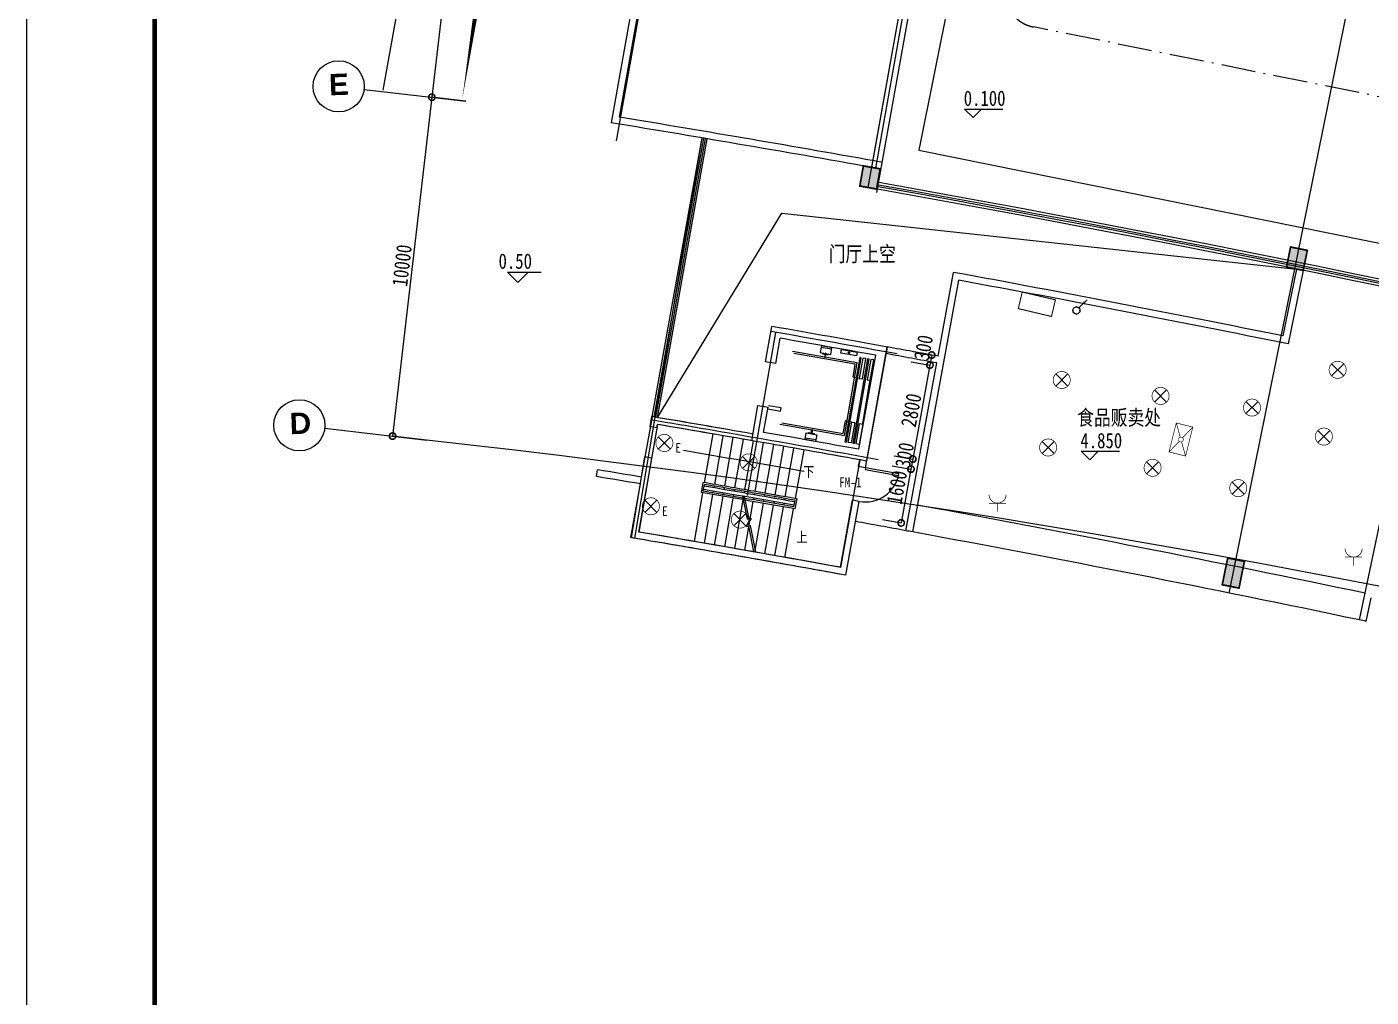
# Model space of a CAD drawing. Extents: x 24221263 to 48466785, y 43033036 to 86624613.
# Drawn here: x 24221263 to 24260672, y 43207886 to 43236325 of the extents above; entities that cross this region are included whole.
import ezdxf

# ---------------------------------------------------------------- set-up
doc = ezdxf.new("R2010")
doc.units = 0
doc.header["$MEASUREMENT"] = 0
doc.linetypes.add('CENTER', pattern=[1550, 1000, -250, 50, -250])
doc.layers.get('0').update_dxf_attribs({"linetype": 'CONTINUOUS'})
doc.layers.get('DEFPOINTS').update_dxf_attribs({"linetype": 'CONTINUOUS'})
for name, color, linetype in [('AC-Q', 7, 'CENTER'), ('AC-W', 7, 'CONTINUOUS'), ('FRAME', 7, 'CONTINUOUS'), ('设备-动力', 3, 'CONTINUOUS'), ('设备-插座', 3, 'CONTINUOUS'), ('设备-照明', 3, 'CONTINUOUS'), ('设备-箱柜', 3, 'CONTINUOUS')]:
    doc.layers.add(name, color=color, linetype=linetype)
doc.styles.add('IDQSTYLE', font='simplex.shx', dxfattribs={"width": 0.7, "bigfont": 'hzfs1.shx'})
doc.styles.add('Q1', font='SimSun.ttf', dxfattribs={"width": 0.8, "height": 450})
doc.styles.add('Q200', font='SimSun.ttf', dxfattribs={"width": 0.8, "height": 450})
doc.styles.add('T-SG-01$0$Arial', font='ARIALBD.TTF')
doc.dimstyles.new('Q2', dxfattribs={"dimscale": 150, "dimtxt": 2.5, "dimasz": 2.5, "dimexe": 0, "dimexo": 0, "dimgap": 0.5, "dimtad": 1, "dimdec": 4, "dimdsep": 46, "dimtxsty": 'Q200', "dimblk1": 'DOTSMALL', "dimblk2": 'DOTSMALL', "dimsah": 1, "dimcen": 2.5, "dimadec": 0, "dimazin": 0, "dimtfac": 1, "dimtdec": 3, "dimtmove": 2, "dimatfit": 3, "dimldrblk": 'DOTSMALL', "dimfxl": 1, "dimtolj": 1, "dimtzin": 10, "dimarcsym": 0})

# ---------------------------------------------------------------- blocks, each defined once
blk = doc.blocks.new('_DOTSMALL')
at = {"color": 0, "linetype": 'ByBlock', "const_width": 0.5}
blk.add_lwpolyline([(-0.0625, 0, 1), (0.0625, 0, 1)], format="xyb", close=True, dxfattribs=at)
blk = doc.blocks.new('*D104')
at = {"color": 0, "linetype": 'ByBlock'}
for p, q in [((24233826, 43240224), (24233135, 43234264)), ((24234819, 43240109), (24233826, 43240224)), ((24234128, 43234149), (24233135, 43234264))]:
    blk.add_line(p, q, dxfattribs=at)
at = {"layer": 'DEFPOINTS', "color": 0, "linetype": 'ByBlock'}
for p in [(24234819, 43240109), (24233135, 43234264), (24234128, 43234149)]:
    blk.add_point(p, dxfattribs=at)
at = {"color": 0, "linetype": 'ByBlock', "xscale": 375, "yscale": 375, "zscale": 375}
for p, rotation in [((24233826, 43240224), 83.38694707614158), ((24233135, 43234264), 263.3869470761416)]:
    blk.add_blockref('_DOTSMALL', p, dxfattribs=dict(at, rotation=rotation))
at = {"color": 0, "linetype": 'ByBlock', "insert": (24233182, 43237279), "char_height": 450, "attachment_point": 5, "rotation": 83.3869, "style": 'Q200'}
blk.add_mtext('\\A1;6000', dxfattribs=at)
blk = doc.blocks.new('*D105')
at = {"color": 0, "linetype": 'ByBlock'}
for p, q in [((24233135, 43234264), (24231983, 43224331)), ((24234128, 43234149), (24233135, 43234264)), ((24232977, 43224215), (24231983, 43224331))]:
    blk.add_line(p, q, dxfattribs=at)
at = {"layer": 'DEFPOINTS', "color": 0, "linetype": 'ByBlock'}
for p in [(24234128, 43234149), (24231983, 43224331), (24232977, 43224215)]:
    blk.add_point(p, dxfattribs=at)
at = {"color": 0, "linetype": 'ByBlock', "xscale": 375, "yscale": 375, "zscale": 375}
for p, rotation in [((24233135, 43234264), 83.38736012257105), ((24231983, 43224331), 263.387360122571)]:
    blk.add_blockref('_DOTSMALL', p, dxfattribs=dict(at, rotation=rotation))
at = {"color": 0, "linetype": 'ByBlock', "insert": (24232261, 43229332), "char_height": 450, "attachment_point": 5, "rotation": 83.3874, "style": 'Q200'}
blk.add_mtext('\\A1;10000', dxfattribs=at)
blk = doc.blocks.new('*D114')
at = {"color": 0, "linetype": 'ByBlock'}
for p, q in [((24247244, 43226806), (24247790, 43226706)), ((24247790, 43226706), (24247736, 43226411)), ((24247190, 43226511), (24247736, 43226411))]:
    blk.add_line(p, q, dxfattribs=at)
at = {"layer": 'DEFPOINTS', "color": 0, "linetype": 'ByBlock'}
for p in [(24247244, 43226806), (24247190, 43226511), (24247736, 43226411)]:
    blk.add_point(p, dxfattribs=at)
at = {"color": 0, "linetype": 'ByBlock', "xscale": 375, "yscale": 375, "zscale": 375}
for p, rotation in [((24247736, 43226411), 259.674697812993), ((24247790, 43226706), 79.67469781299305)]:
    blk.add_blockref('_DOTSMALL', p, dxfattribs=dict(at, rotation=rotation))
at = {"color": 0, "linetype": 'ByBlock', "insert": (24247550, 43226923), "char_height": 450, "attachment_point": 5, "rotation": 79.6747, "style": 'Q200'}
blk.add_mtext('\\A1;300', dxfattribs=at)
blk = doc.blocks.new('*D115')
at = {"color": 0, "linetype": 'ByBlock'}
for p, q in [((24247190, 43226511), (24247736, 43226411)), ((24247736, 43226411), (24247234, 43223656)), ((24246688, 43223756), (24247234, 43223656))]:
    blk.add_line(p, q, dxfattribs=at)
at = {"layer": 'DEFPOINTS', "color": 0, "linetype": 'ByBlock'}
for p in [(24247190, 43226511), (24246688, 43223756), (24247234, 43223656)]:
    blk.add_point(p, dxfattribs=at)
at = {"color": 0, "linetype": 'ByBlock', "xscale": 375, "yscale": 375, "zscale": 375}
for p, rotation in [((24247736, 43226411), 79.67469781471894), ((24247234, 43223656), 259.6746978147189)]:
    blk.add_blockref('_DOTSMALL', p, dxfattribs=dict(at, rotation=rotation))
at = {"color": 0, "linetype": 'ByBlock', "insert": (24247190, 43225088), "char_height": 450, "attachment_point": 5, "rotation": 79.6747, "style": 'Q200'}
blk.add_mtext('\\A1;2800', dxfattribs=at)
blk = doc.blocks.new('*D116')
at = {"color": 0, "linetype": 'ByBlock'}
for p, q in [((24246634, 43223461), (24247180, 43223361)), ((24246688, 43223756), (24247234, 43223656)), ((24247234, 43223656), (24247180, 43223361))]:
    blk.add_line(p, q, dxfattribs=at)
at = {"layer": 'DEFPOINTS', "color": 0, "linetype": 'ByBlock'}
for p in [(24246634, 43223461), (24246688, 43223756), (24247180, 43223361)]:
    blk.add_point(p, dxfattribs=at)
at = {"color": 0, "linetype": 'ByBlock', "xscale": 375, "yscale": 375, "zscale": 375}
for p, rotation in [((24247234, 43223656), 79.67469781509288), ((24247180, 43223361), 259.6746978150928)]:
    blk.add_blockref('_DOTSMALL', p, dxfattribs=dict(at, rotation=rotation))
at = {"color": 0, "linetype": 'ByBlock', "insert": (24246996, 43223772), "char_height": 450, "attachment_point": 5, "rotation": 79.6747, "style": 'Q200'}
blk.add_mtext('\\A1;300', dxfattribs=at)
blk = doc.blocks.new('*D117')
at = {"color": 0, "linetype": 'ByBlock'}
for p, q in [((24246634, 43223461), (24247180, 43223361)), ((24247180, 43223361), (24246894, 43221787)), ((24246348, 43221887), (24246894, 43221787))]:
    blk.add_line(p, q, dxfattribs=at)
at = {"layer": 'DEFPOINTS', "color": 0, "linetype": 'ByBlock'}
for p in [(24246634, 43223461), (24246348, 43221887), (24246894, 43221787)]:
    blk.add_point(p, dxfattribs=at)
at = {"color": 0, "linetype": 'ByBlock', "xscale": 375, "yscale": 375, "zscale": 375}
for p, rotation in [((24247180, 43223361), 79.67469781483358), ((24246894, 43221787), 259.6746978148336)]:
    blk.add_blockref('_DOTSMALL', p, dxfattribs=dict(at, rotation=rotation))
at = {"color": 0, "linetype": 'ByBlock', "insert": (24246769, 43222829), "char_height": 450, "attachment_point": 5, "rotation": 79.6747, "style": 'Q200'}
blk.add_mtext('\\A1;1600', dxfattribs=at)
blk = doc.blocks.new('HC001494')
at = {"color": 0, "linetype": 'Continuous'}
for p, q in [((-1.77, 1.77), (1.77, -1.77)), ((1.77, 1.77), (-1.77, -1.77))]:
    blk.add_line(p, q, dxfattribs=at)
at = {"color": 0, "linetype": 'Continuous', "const_width": 0.2}
blk.add_lwpolyline([(1.77, -1.77, 0.198912), (2.5, 0, 0.198912), (1.77, 1.77, 0.198912), (0, 2.5, 0.198912), (-1.77, 1.77, 0.198912), (-2.5, 0, 0.198912), (-1.77, -1.77, 0.198912), (0, -2.5, 0.198912)], format="xyb", close=True, dxfattribs=at)
at = {"color": 0, "style": 'IDQSTYLE', "width": 0.7}
blk.add_attdef('PSFHATT', (4.5, -2.5), '', height=2.5, dxfattribs=at)
blk = doc.blocks.new('HC000426')
at = {"color": 0, "linetype": 'Continuous', "const_width": 0.3}
blk.add_lwpolyline([(5, 2.5), (-5, 2.5), (-5, -2.5), (5, -2.5)], close=True, dxfattribs=at)
at = {"color": 0, "style": 'IDQSTYLE', "width": 0.7}
blk.add_attdef('PSFHATT', (7, -2.5), '', height=2.5, dxfattribs=at)
blk = doc.blocks.new('HC002297100793')
at = {"color": 0}
for p, q in [((0.74, 1.78), (3.12, 4.17)), ((2.09, 3.72), (2.47, 2.92))]:
    blk.add_line(p, q, dxfattribs=at)
blk.add_circle((0, 1.04), 1.04, dxfattribs=at)
for p in [(-1.04, 1.04), (0, 2.08), (0, 0), (1.04, 1.04)]:
    blk.add_point(p, dxfattribs=at)
at = {"color": 0, "width": 0.7}
blk.add_attdef('PSFHATT', (3.15, 0), '', height=0.025, dxfattribs=at)
blk = doc.blocks.new('HC001847003903')
at = {"color": 0, "linetype": 'Continuous'}
for p, q in [((-1.77, 1.77), (1.77, -1.77)), ((1.77, 1.77), (-1.77, -1.77))]:
    blk.add_line(p, q, dxfattribs=at)
at = {"color": 0, "linetype": 'Continuous', "const_width": 0.2}
blk.add_lwpolyline([(1.77, -1.77, 0.198912), (2.5, 0, 0.198912), (1.77, 1.77, 0.198912), (0, 2.5, 0.198912), (-1.77, 1.77, 0.198912), (-2.5, 0, 0.198912), (-1.77, -1.77, 0.198912), (0, -2.5, 0.198912)], format="xyb", close=True, dxfattribs=at)
at = {"color": 0, "style": 'IDQSTYLE', "width": 0.7}
blk.add_attdef('E', (3.36, -2.66), '', height=2.5, dxfattribs=at)
at = {"color": 0, "width": 0.7}
blk.add_attdef('PSFHATT', (6.44, -2.66), '', height=2.5, dxfattribs=at)
blk = doc.blocks.new('HC000704')
at = {"color": 0, "linetype": 'Continuous', "const_width": 0.2}
for points in [[(-0.61, 0.35), (-4.38, 2.5)], [(-4.38, 2.5), (4.37, 2.5), (4.37, -2.5), (-4.38, -2.5), (-4.38, 2.5)], [(4.37, 2.5), (0.61, 0.35)], [(-0.61, -0.35), (-4.38, -2.5)], [(0.61, -0.35), (4.37, -2.5)]]:
    blk.add_lwpolyline(points, dxfattribs=at)
at = {"color": 0, "linetype": 'Continuous', "const_width": 0.16}
blk.add_lwpolyline([(0, -0.71, 0.198912), (0.5, -0.5, 0.198912), (0.71, 0, 0.198912), (0.5, 0.5, 0.198912), (0, 0.71, 0.198912), (-0.5, 0.5, 0.198912), (-0.71, 0, 0.198912), (-0.5, -0.5, 0.198912)], format="xyb", close=True, dxfattribs=at)
at = {"color": 0, "style": 'IDQSTYLE', "width": 0.7}
blk.add_attdef('PSFHATT', (6.37, -2.5), '', height=2.5, dxfattribs=at)
blk = doc.blocks.new('HC000133')
at = {"color": 0, "linetype": 'Continuous', "const_width": 0.2}
blk.add_lwpolyline([(-2.5, 5, 0.198912), (-1.77, 3.23, 0.198912), (0, 2.5, 0.198912), (1.77, 3.23, 0.198912), (2.5, 5)], format="xyb", dxfattribs=at)
for points in [[(-2.55, 2.48), (2.48, 2.48)], [(0, 2.5), (0, 0)]]:
    blk.add_lwpolyline(points, dxfattribs=at)
at = {"color": 0, "style": 'IDQSTYLE', "width": 0.7}
blk.add_attdef('PSFHATT', (4.5, 0), '', height=2.5, dxfattribs=at)

msp = doc.modelspace()

# ---------------------------------------------------------------- hatches: boundary and pattern name
at = {"layer": 'AC-W'}
for points in [[(24245681.08384, 43231659.74086), (24246173.26156, 43231571.64378), (24246278.86526, 43232162.49079), (24245786.71985, 43232250.26207)], [(24258191.22038, 43229285.36523), (24258681.30619, 43229186.29001), (24258800.20192, 43229774.39188), (24258310.11611, 43229873.46709)], [(24256956.98415, 43220658.92115), (24256466.90941, 43220758.05106), (24256308.30154, 43219973.93146), (24256798.37629, 43219874.80155)]]:
    msp.add_hatch(color=7, dxfattribs=at).paths.add_polyline_path(points)

# ---------------------------------------------------------------- linework, layer by layer
at = {"layer": 'AC-Q'}
msp.add_line((24267909.62287, 43232864.48753), (24250768.98254, 43236324.9576), dxfattribs=at)
at = {"layer": 'AC-Q', "ltscale": 300}
msp.add_arc((24250951.49962, 43237308.16028), 1000, 169.654081554, 259.483593176, dxfattribs=at)
at = {"layer": 'AC-W', "color": 7, "ltscale": 300}
for p, q in [((24231706.78535, 43234466.75284), (24239632.17172, 43278905.61949)), ((24238552.25657, 43232980.96956), (24246523.4363, 43277676.60672)), ((24245927.11061, 43231615.70343), (24253906.93408, 43276359.80733)), ((24256513.69242, 43219728.3355), (24267444.70539, 43273784.19046)), ((24239082.32169, 43221335.40611), (24241064.80656, 43233069.10773)), ((24242388.11437, 43222593.69834), (24243222.93937, 43227371.30938))]:
    msp.add_line(p, q, dxfattribs=at)
at = {"layer": 'AC-W', "color": 7}
for p, q in [((24255533.91246, 43272902.66566), (24247407.5021, 43232716.08265)), ((24246032.4638, 43232206.43506), (24250544.70629, 43257507.27633)), ((24246150.59975, 43232185.3662), (24250662.84226, 43257486.20754)), ((24246185.21057, 43231468.13385), (24250820.35688, 43257458.11582)), ((24240877.92891, 43247445.28106), (24238393.32975, 43233513.74942)), ((24241040.17785, 43247215.91023), (24238625.82647, 43233678.26879)), ((24231148.29055, 43234494.40251), (24234128.3327, 43234148.93363)), ((24248753.66299, 43233917.78748), (24249871.66299, 43233917.78748)), ((24248753.66299, 43233917.78748), (24249003.66299, 43233667.78748)), ((24249253.66299, 43233917.78748), (24249003.66299, 43233667.78748)), ((24239598.6533, 43224893.98827), (24241056.88138, 43233070.49855)), ((24239647.87662, 43224885.20961), (24241106.18451, 43233062.1674)), ((24239697.09994, 43224876.43095), (24241155.48684, 43233053.8318)), ((24239746.32326, 43224867.65229), (24241204.78839, 43233045.49175)), ((24247407.5021, 43232716.08265), (24269950.70493, 43228157.46374)), ((24235355.2134, 43229135.98959), (24236343.97325, 43229135.98959)), ((24235355.2134, 43229135.98959), (24235655.2134, 43228835.98959)), ((24235955.2134, 43229135.98959), (24235655.2134, 43228835.98959)), ((24247231.39171, 43221521.41367), (24248588.36865, 43228897.63326)), ((24247975.52987, 43226671.77863), (24248427.85552, 43229130.5185)), ((24258485.30257, 43229226.01553), (24258088.02662, 43227265.83189)), ((24258681.31731, 43229186.28868), (24258244.32114, 43227030.12304)), ((24260332.0774, 43218941.9155), (24262324.63494, 43228435.11465)), ((24242920.38946, 43226511.28986), (24243100.994, 43227544.86966)), ((24243215.73117, 43226458.61756), (24243344.87767, 43227197.70865)), ((24244855.55593, 43226874.23529), (24244547.33275, 43226928.06758)), ((24245844.16756, 43223401.07247), (24246484.43292, 43226943.67895)), ((24245892.19816, 43223595.62944), (24246496.97098, 43226941.4104)), ((24245604.16274, 43226475.53142), (24243708.02787, 43226807.46885)), ((24245550.2698, 43226437.66464), (24243745.89464, 43226753.57591)), ((24245384.31629, 43226789.35661), (24245345.891, 43226762.35786)), ((24245351.60427, 43226795.06988), (24245378.60301, 43226756.64459)), ((24245650.33961, 43223944.18064), (24246148.38784, 43226699.5298)), ((24243215.73117, 43226458.61756), (24242920.38946, 43226511.28986)), ((24245233.20355, 43224351.56045), (24245604.16274, 43226475.53142)), ((24245483.19193, 43226053.60229), (24245550.2698, 43226437.66464)), ((24247034.69252, 43221557.59972), (24247939.34382, 43226475.07945)), ((24245666.71133, 43226021.54996), (24245483.19193, 43226053.60229)), ((24245769.29875, 43224701.71071), (24245988.73649, 43225983.05654)), ((24242515.75584, 43224195.61643), (24242696.62056, 43225230.68525)), ((24242696.62056, 43225230.68525), (24242991.96228, 43225178.01295)), ((24242862.91683, 43224439.50012), (24242991.96228, 43225178.01295)), ((24229996.72761, 43224560.92866), (24232976.76977, 43224215.45978)), ((24239199.79215, 43221518.38644), (24239761.64895, 43224668.80439)), ((24239283.50732, 43223126.91603), (24239599.55278, 43224899.03182)), ((24239533.48234, 43224605.94024), (24239583.46095, 43224901.74785)), ((24239730.68741, 43224572.62117), (24239747.34694, 43224671.2237)), ((24243337.06869, 43224683.49788), (24245233.20355, 43224351.56045)), ((24243390.96162, 43224721.36466), (24245195.33678, 43224405.45339)), ((24245195.33678, 43224405.45339), (24245259.52798, 43224772.98771)), ((24241132.65782, 43222963.76601), (24241378.82557, 43224392.71718)), ((24241428.37045, 43222912.73903), (24241675.32731, 43224341.55403)), ((24241724.05485, 43222861.54875), (24241971.80075, 43224290.22715)), ((24242019.71094, 43222810.19518), (24242268.2458, 43224238.73655)), ((24242315.33862, 43222758.67835), (24242564.66237, 43224187.08223)), ((24244391.85513, 43224219.26113), (24244083.63194, 43224273.09342)), ((24242610.9378, 43222706.99825), (24242861.05037, 43224135.26423)), ((24242906.5084, 43222655.15492), (24243157.4097, 43224083.28255)), ((24243202.05032, 43222603.14836), (24243453.74028, 43224031.13721)), ((24243497.56348, 43222550.9786), (24243750.04202, 43223978.82823)), ((24243793.04778, 43222498.64564), (24244046.31483, 43223926.35562)), ((24252173.73093, 43223883.99615), (24253291.73093, 43223883.99615)), ((24252173.73093, 43223883.99615), (24252423.73093, 43223633.99615)), ((24252673.73093, 43223883.99615), (24252423.73093, 43223633.99615)), ((24238983.71761, 43221352.05654), (24239383.5465, 43223718.51741)), ((24239214.24176, 43221515.94254), (24239580.75157, 43223685.19834)), ((24245126.18957, 43220482.234), (24245695.38752, 43223631.20431)), ((24245647.3561, 43223436.64276), (24245682.92639, 43223633.45424)), ((24237961.2296, 43223145.64957), (24237994.07392, 43223342.93426)), ((24241083.38325, 43222972.25229), (24241032.452, 43222676.60722)), ((24238967.46176, 43221354.79973), (24239248.39115, 43222930.01424)), ((24240835.55882, 43221239.16977), (24241081.72656, 43222668.12094)), ((24241090.21511, 43222717.39512), (24241124.16928, 43222914.49183)), ((24241130.31907, 43221188.30713), (24241377.27593, 43222617.12214)), ((24241385.79168, 43222666.39162), (24241394.30743, 43222715.6611)), ((24241411.33894, 43222814.20007), (24241419.8547, 43222863.46955)), ((24241681.34004, 43222615.22489), (24241689.883, 43222664.48966)), ((24241706.96893, 43222763.01921), (24241715.51189, 43222812.28398)), ((24241976.8601, 43222563.89495), (24241985.43027, 43222613.155)), ((24242002.5706, 43222711.67509), (24242011.14077, 43222760.93514)), ((24242298.14388, 43222660.16773), (24242306.74125, 43222709.42304)), ((24242593.68866, 43222608.49715), (24242602.31323, 43222657.7477)), ((24242889.20486, 43222556.66336), (24242897.85663, 43222605.90914)), ((24241425.05118, 43221137.28172), (24241672.79708, 43222565.96012)), ((24241719.75507, 43221086.09354), (24241968.28993, 43222514.6349)), ((24242014.43064, 43221034.74262), (24242263.75439, 43222463.14651)), ((24242386.18504, 43221893.42831), (24242251.77073, 43222566.74931)), ((24242272.35176, 43222512.40181), (24242280.94913, 43222561.65712)), ((24242435.21757, 43221903.21662), (24242304.59798, 43222557.52874)), ((24242309.07781, 43220983.22897), (24242559.19038, 43222411.49495)), ((24242567.81495, 43222460.7455), (24242576.43952, 43222509.99605)), ((24242603.69649, 43220931.5526), (24242854.59779, 43222359.68024)), ((24242863.24956, 43222408.92602), (24242871.90133, 43222458.1718)), ((24242898.28658, 43220879.71354), (24243149.97654, 43222307.70239)), ((24243158.6555, 43222356.94339), (24243167.33447, 43222406.18438)), ((24243184.6924, 43222504.66637), (24243193.37136, 43222553.90737)), ((24243192.848, 43220827.71179), (24243445.32654, 43222255.56143)), ((24243454.0327, 43222304.79762), (24243462.73885, 43222354.03382)), ((24243480.15117, 43222452.50621), (24243488.85732, 43222501.7424)), ((24243487.38066, 43220775.54738), (24243740.6477, 43222203.25737)), ((24243749.38105, 43222252.48874), (24243784.31444, 43222449.41426)), ((24243789.87868, 43222194.52175), (24243842.27876, 43222489.91003)), ((24245113.80163, 43220484.47069), (24245469.50461, 43222452.58541)), ((24245275.0428, 43220252.08892), (24245666.31608, 43222417.01511)), ((24242353.48626, 43221682.95445), (24242510.46314, 43221918.23781)), ((24242386.18504, 43221893.42831), (24242510.46314, 43221918.23781)), ((24242353.48626, 43221682.95445), (24242474.37081, 43221707.0865)), ((24242577.27675, 43220936.19349), (24242425.33828, 43221697.29819)), ((24242630.1165, 43220926.91031), (24242474.37081, 43221707.0865)), ((24260527.81231, 43218900.83208), (24260671.60427, 43219585.90426))]:
    msp.add_line(p, q, dxfattribs=at)
for points in [[(24240583.20444, 43276304.0755, 0, 0, 0), (24234635.54292, 43238112.62624, 200, 0, 0), (24234028.00145, 43234211.44771, 0, 0, 0)], [(24240514.9013, 43223906.78923, 0, 0, 0), (24240217.31651, 43222164.66468, 0, 0, 0), (24241976.35209, 43221861.79858, 100, 0, 0), (24242292.06783, 43221805.63255, 0, 0, 0)], [(24243707.67967, 43221555.39506, 0, 0, 0), (24242762.54535, 43221723.68384, 100, 0, 0), (24242446.53089, 43221778.14403, 0, 0, 0)]]:
    msp.add_lwpolyline(points, format="xyseb", dxfattribs=at)
at = {"layer": 'AC-W', "color": 7, "const_width": 50}
for points in [[(24245681.08384, 43231659.74086), (24245786.71985, 43232250.26207), (24246278.86526, 43232162.49079), (24246173.26156, 43231571.64378)], [(24258681.30619, 43229186.29001), (24258800.20192, 43229774.39188), (24258310.11611, 43229873.46709), (24258191.22038, 43229285.36523)], [(24256956.98415, 43220658.92115), (24256466.90941, 43220758.05106), (24256308.30154, 43219973.93146), (24256798.37629, 43219874.80155)]]:
    msp.add_lwpolyline(points, close=True, dxfattribs=at)
at = {"layer": 'AC-W', "color": 7}
for points in [[(24239747.46315, 43224874.04383), (24243396.34319, 43230861.44004), (24258485.28278, 43229225.91789)], [(24245679.12169, 43226634.0142), (24245247.11762, 43224160.52348), (24245292.99747, 43224152.5104), (24245725.00154, 43226626.00112), (24245679.12169, 43226634.0142)], [(24245908.52095, 43226593.94879), (24245476.51688, 43224120.45807), (24245522.39673, 43224112.44499), (24245954.4008, 43226585.93571), (24245908.52095, 43226593.94879)], [(24245770.88139, 43226617.98804), (24245666.71133, 43226021.54996), (24245666.71133, 43226021.54996), (24245758.47104, 43226005.5238), (24245862.6411, 43226601.96187), (24245770.88139, 43226617.98804)], [(24246000.28065, 43226577.92263), (24245896.11059, 43225981.48456), (24245896.11059, 43225981.48456), (24245987.8703, 43225965.45839), (24246092.04035, 43226561.89647), (24246000.28065, 43226577.92263)], [(24242989.43339, 43225129.4033), (24243356.4722, 43225065.29865), (24243372.49837, 43225157.05835), (24243005.45955, 43225221.163)], [(24245443.04738, 43224740.93539), (24245259.52798, 43224772.98771)], [(24245340.96389, 43224144.13289), (24245445.13395, 43224740.57096), (24245445.13395, 43224740.57096), (24245536.89365, 43224724.5448), (24245432.72359, 43224128.10673), (24245340.96389, 43224144.13289)], [(24245570.36315, 43224104.06748), (24245674.53321, 43224700.50555), (24245674.53321, 43224700.50555), (24245766.29291, 43224684.47939), (24245662.12285, 43224088.04132), (24245570.36315, 43224104.06748)]]:
    msp.add_lwpolyline(points, dxfattribs=at)
for points in [[(24244555.41094, 43226974.32023), (24244521.49257, 43226779.88739), (24244829.71576, 43226726.0551), (24244863.63413, 43226920.48794)], [(24244594.24515, 43226753.5495), (24244592.00539, 43226740.72547), (24244750.10282, 43226713.11318), (24244752.34259, 43226725.93721)], [(24244649.72169, 43226642.61069), (24244662.54572, 43226640.37092), (24244684.05972, 43226763.55191), (24244671.2357, 43226765.79167)], [(24245606.68878, 43226791.16845), (24245587.19648, 43226679.56299), (24245123.5185, 43226760.54602), (24245143.0108, 43226872.15148)], [(24244075.55375, 43224226.84077), (24244109.75146, 43224422.64384), (24244417.97465, 43224368.81155), (24244383.77694, 43224173.00848)], [(24244187.12463, 43224422.76172), (24244189.3644, 43224435.58575), (24244347.46183, 43224407.97347), (24244345.22207, 43224395.14944)], [(24244278.96504, 43224520.02856), (24244291.78907, 43224517.78879), (24244270.27507, 43224394.60781), (24244257.45104, 43224396.84757)], [(24245844.16756, 43223401.07247), (24245835.27499, 43223351.8696), (24246819.33233, 43223174.01812), (24246828.2249, 43223223.22098)]]:
    msp.add_lwpolyline(points, close=True, dxfattribs=at)
for centre, radius in [((24230403.28001, 43234580.76973), 750), ((24245365.10364, 43226775.85724), 23.48103), ((24229251.71708, 43224647.29588), 750)]:
    msp.add_circle(centre, radius, dxfattribs=at)
at = {"layer": 'AC-W', "color": 7, "ltscale": 300}
for centre, radius, start, end in [((24196632.55719, 42896909.05037), 351317.82425, 70.4991411222, 83.6465047565), ((24148883.81275, 42687478.92908), 548072.67138, 79.7105309944, 80.1040622069), ((24148883.81275, 42687478.92908), 544922.67138, 79.7105309944, 80.4205893134), ((24195012.2201, 42883794.05493), 342531.80868, 69.6891016778, 83.6365443873)]:
    msp.add_arc(centre, radius, start, end, dxfattribs=at)
at = {"layer": 'AC-W', "color": 7}
for centre, radius, start, end in [((24148883.81275, 42687478.92908), 553522.67138, 79.8589973069, 80.6695140067), ((24148883.81275, 42687478.92908), 553322.67138, 79.8589868309, 80.6905082083), ((24148883.81275, 42687478.92908), 552797.67138, 72.6307410206, 79.8589592952), ((24148883.81275, 42687478.92908), 552847.67138, 72.6323618626, 79.8589619199), ((24148883.81275, 42687478.92908), 552922.67138, 72.6347925492, 79.8589658561), ((24148883.81275, 42687478.92908), 552722.67138, 72.6283091807, 79.8589553573), ((24148883.81275, 42687478.92908), 550722.67138, 78.5628690928, 79.5864544691), ((24148883.81275, 42687478.92908), 550522.67138, 78.5420613016, 79.5656432004), ((24148883.81275, 42687478.92908), 548222.67138, 79.7435773532, 80.1040579164), ((24148883.81275, 42687478.92908), 547922.67138, 79.7749423608, 80.07269577), ((24148883.81275, 42687478.92908), 548222.67138, 79.5864168236, 79.7449090057), ((24148883.81275, 42687478.92908), 548022.67138, 79.5864168236, 79.7449090057), ((24148883.81275, 42687478.92908), 544722.67138, 80.3995564949, 80.4205931739), ((24148883.81275, 42687478.92908), 545022.67138, 80.103488214, 80.4205873842), ((24148883.81275, 42687478.92908), 545022.67138, 80.1035254343, 80.4188717951), ((24148883.81275, 42687478.92908), 544822.67138, 79.7435121319, 80.3995584255), ((24148883.81275, 42687478.92908), 544822.67138, 79.7448437844, 80.3980330007), ((24148883.81275, 42687478.92909), 545122.67136, 79.7750497838, 80.0726152028), ((24148883.81275, 42687478.92908), 544197.67138, 79.9286274887, 80.3064555923), ((24148883.81275, 42687478.92908), 543822.67138, 80.3995390876, 80.4206105812), ((24148883.81275, 42687478.92908), 544622.67138, 79.7448399225, 79.7658804641), ((24148883.81275, 42687478.92908), 543022.67138, 80.4208271707, 80.5585317043), ((24148883.81275, 42687478.92908), 543222.67138, 80.4206309852, 80.5585278196), ((24148883.81275, 42687478.92908), 543372.67138, 80.0713872406, 80.2307756605), ((24245844.16756, 43223401.07247), 1000, 259.755360193, 349.755360193), ((24148883.81275, 42687478.92908), 543072.67138, 79.9354489123, 80.2307785729), ((24148883.81275, 42687478.92908), 543122.67138, 79.9407240608, 80.2255034244), ((24148883.81275, 42687478.92908), 543172.67138, 79.9407240608, 80.2255034244), ((24148883.81275, 42687478.92908), 543272.67138, 80.0672926669, 80.2255034244), ((24148883.81275, 42687478.92908), 543322.67138, 80.0693401563, 80.2255034244), ((24148883.81275, 42687478.92908), 543372.67138, 79.9354518248, 80.0713872406), ((24148883.81275, 42687478.92908), 543322.67138, 79.9407240608, 80.0693401563), ((24148883.81275, 42687478.92908), 543272.67138, 79.9407240608, 80.0672926669), ((24148883.81275, 42687478.92908), 543622.67138, 79.7448205703, 79.7658998162), ((24148883.81275, 42687478.92908), 543822.67138, 78.156635403, 79.5654994561), ((24148883.81275, 42687478.92908), 543022.67138, 79.586601993, 79.7448089248), ((24148883.81275, 42687478.92908), 541622.67138, 79.7659387349, 80.4010465594), ((24148883.81275, 42687478.92908), 541622.67138, 79.7646070824, 80.3994962928), ((24148883.81275, 42687478.92908), 543022.67138, 79.5654994561, 79.586601993), ((24148883.81275, 42687478.92908), 543022.67138, 78.156635403, 79.5654994561), ((24148883.81275, 42687478.92908), 541422.67138, 79.7447777439, 80.4224018729), ((24148883.81275, 42687478.92908), 541422.67138, 79.7646109901, 80.4206572837), ((24148883.81275, 42687478.92908), 543022.67138, 78.1355328661, 78.156635403)]:
    msp.add_arc(centre, radius, start, end, dxfattribs=at)
at = {"layer": 'FRAME'}
msp.add_lwpolyline([(24221262.63462, 43165613.87762), (24221262.63462, 43291763.87762), (24399612.63462, 43291763.87762), (24399612.63462, 43165613.87762)], close=True, dxfattribs=at)
at = {"layer": 'FRAME', "const_width": 135}
msp.add_lwpolyline([(24225012.63462, 43167113.87762), (24225012.63462, 43290263.87762), (24398112.63462, 43290263.87762), (24398112.63462, 43167113.87762)], close=True, dxfattribs=at)

# ---------------------------------------------------------------- block references
at = {"layer": '设备-动力', "color": 3, "xscale": 99.99999999999999, "yscale": 99.99999999999999, "zscale": 100, "rotation": 75.96375653152559}
msp.add_blockref('HC000704', (24255095.55843, 43224230.3835), dxfattribs=at)
at = {"layer": '设备-插座', "xscale": 100, "yscale": 100, "zscale": 100}
for p in [(24249721.41877, 43222114.91502), (24260159.13265, 43220534.21031)]:
    msp.add_blockref('HC000133', p, dxfattribs=at)
at = {"layer": '设备-照明', "xscale": 100, "yscale": 100, "zscale": 100}
for name, p in [('HC002297100793', (24252032.19025, 43227908.36532)), ('HC001494', (24259690.6107, 43226272.62895)), ('HC001494', (24251602.02625, 43225974.80149)), ('HC001494', (24254499.90351, 43225506.78691)), ('HC001494', (24257180.35067, 43225166.41266)), ('HC001494', (24259286.41629, 43224315.47706)), ('HC001494', (24251202.52804, 43223996.37621)), ('HC001494', (24242423.31344, 43223560.00233)), ('HC001494', (24254265.89622, 43223400.72128)), ('HC001494', (24256776.15625, 43222805.06636)), ('HC001494', (24242165.70598, 43221881.39889))]:
    msp.add_blockref(name, p, dxfattribs=at)
at = {"layer": '设备-照明'}
ref = msp.add_blockref('HC001847003903', (24239951.70916, 43224128.39132), dxfattribs=dict(at, xscale=100, yscale=100, zscale=100))
ref.add_attrib('E', 'E', (24240287.54028, 43223861.98721), dxfattribs={"layer": '0', "color": 0, "height": 250, "style": 'IDQSTYLE', "width": 0.7})
ref = msp.add_blockref('HC001847003903', (24239557.08474, 43222272.58999), dxfattribs=dict(at, xscale=100, yscale=100, zscale=100))
ref.add_attrib('E', 'E', (24239892.91586, 43222006.18588), dxfattribs={"layer": '0', "color": 0, "height": 250, "style": 'IDQSTYLE', "width": 0.7})
at = {"layer": '设备-箱柜', "color": 142, "xscale": 99.99999999999999, "yscale": 100, "zscale": 100, "rotation": 166.7337436354157}
msp.add_blockref('HC000426', (24250871.9901, 43228195.05796), dxfattribs=at)

# ---------------------------------------------------------------- texts
at = {"layer": 'AC-W', "color": 7, "style": 'T-SG-01$0$Arial'}
for s, p in [('E', (24230129.30214, 43234317.02237)), ('D', (24228977.73921, 43224383.54852))]:
    msp.add_text(s, height=625, rotation=2.018664101, dxfattribs=at).set_placement(p)
at = {"layer": 'AC-W', "color": 7, "style": 'Q1', "width": 0.8}
for s, height, p in [('0.100', 450, (24248728.58261, 43234008.4655)), ('0.50', 450, (24235090.40394, 43229233.42703)), ('门厅上空', 450, (24244770.96345, 43229444.67309)), ('食品贩卖处', 450, (24252055.79401, 43224648.77452)), ('4.850', 450, (24252148.65054, 43223974.67417)), ('下', 300, (24244022.90268, 43223135.60503)), ('FM-1', 300, (24245074.68099, 43222823.80759)), ('上', 300, (24243822.31586, 43221218.45194))]:
    msp.add_text(s, height=height, dxfattribs=at).set_placement(p)

# ---------------------------------------------------------------- dimensions: what is measured, and where the dimension line sits
at = {"layer": 'AC-W', "color": 7}
for p1, p2, distance, picture, middle in [((24234819.27046, 43240109.01795), (24234128.28974, 43234148.93862), -999.95675, '*D104', (24233182.47254, 43237278.68579)), ((24234128.3327, 43234148.93363), (24232976.76977, 43224215.45978), -1000, '*D105', (24232261.19964, 43229331.89989))]:
    dim = msp.add_aligned_dim(p1=p1, p2=p2, distance=distance, dimstyle='Q2', dxfattribs=at)
    dim.commit()
    dim.dimension.update_dxf_attribs({"geometry": picture, "text_midpoint": middle})
for base, p1, p2, angle, picture, middle in [((24247736.06447, 43226411.11877), (24247243.8074, 43226805.73979), (24247190.03639, 43226510.598), 259.674697813, '*D114', (24247549.62273, 43226923.36251)), ((24247180.43075, 43223361.32027), (24246688.17367, 43223755.94129), (24246634.40267, 43223460.7995), 259.674697815, '*D116', (24246995.94872, 43223772.39846)), ((24246893.65205, 43221787.23067), (24246634.40267, 43223460.7995), (24246347.62396, 43221886.7099), 259.674697815, '*D117', (24246768.71752, 43222829.02456))]:
    dim = msp.add_linear_dim(base=base, p1=p1, p2=p2, angle=angle, dimstyle='Q2', override={"dimaunit": 0, "dimtdec": 3}, dxfattribs=at)
    dim.commit()
    dim.dimension.update_dxf_attribs({"geometry": picture, "text_midpoint": middle, "dimtype": 129})
dim = msp.add_aligned_dim(p1=(24247190.03639, 43226510.598), p2=(24246688.17367, 43223755.94129), distance=555.01602, dimstyle='Q2', override={"dimaunit": 0, "dimtdec": 3}, dxfattribs=at)
dim.commit()
dim.dimension.update_dxf_attribs({"geometry": '*D115', "text_midpoint": (24247189.99132, 43225087.56142)})

doc.saveas('drawing.dxf')
